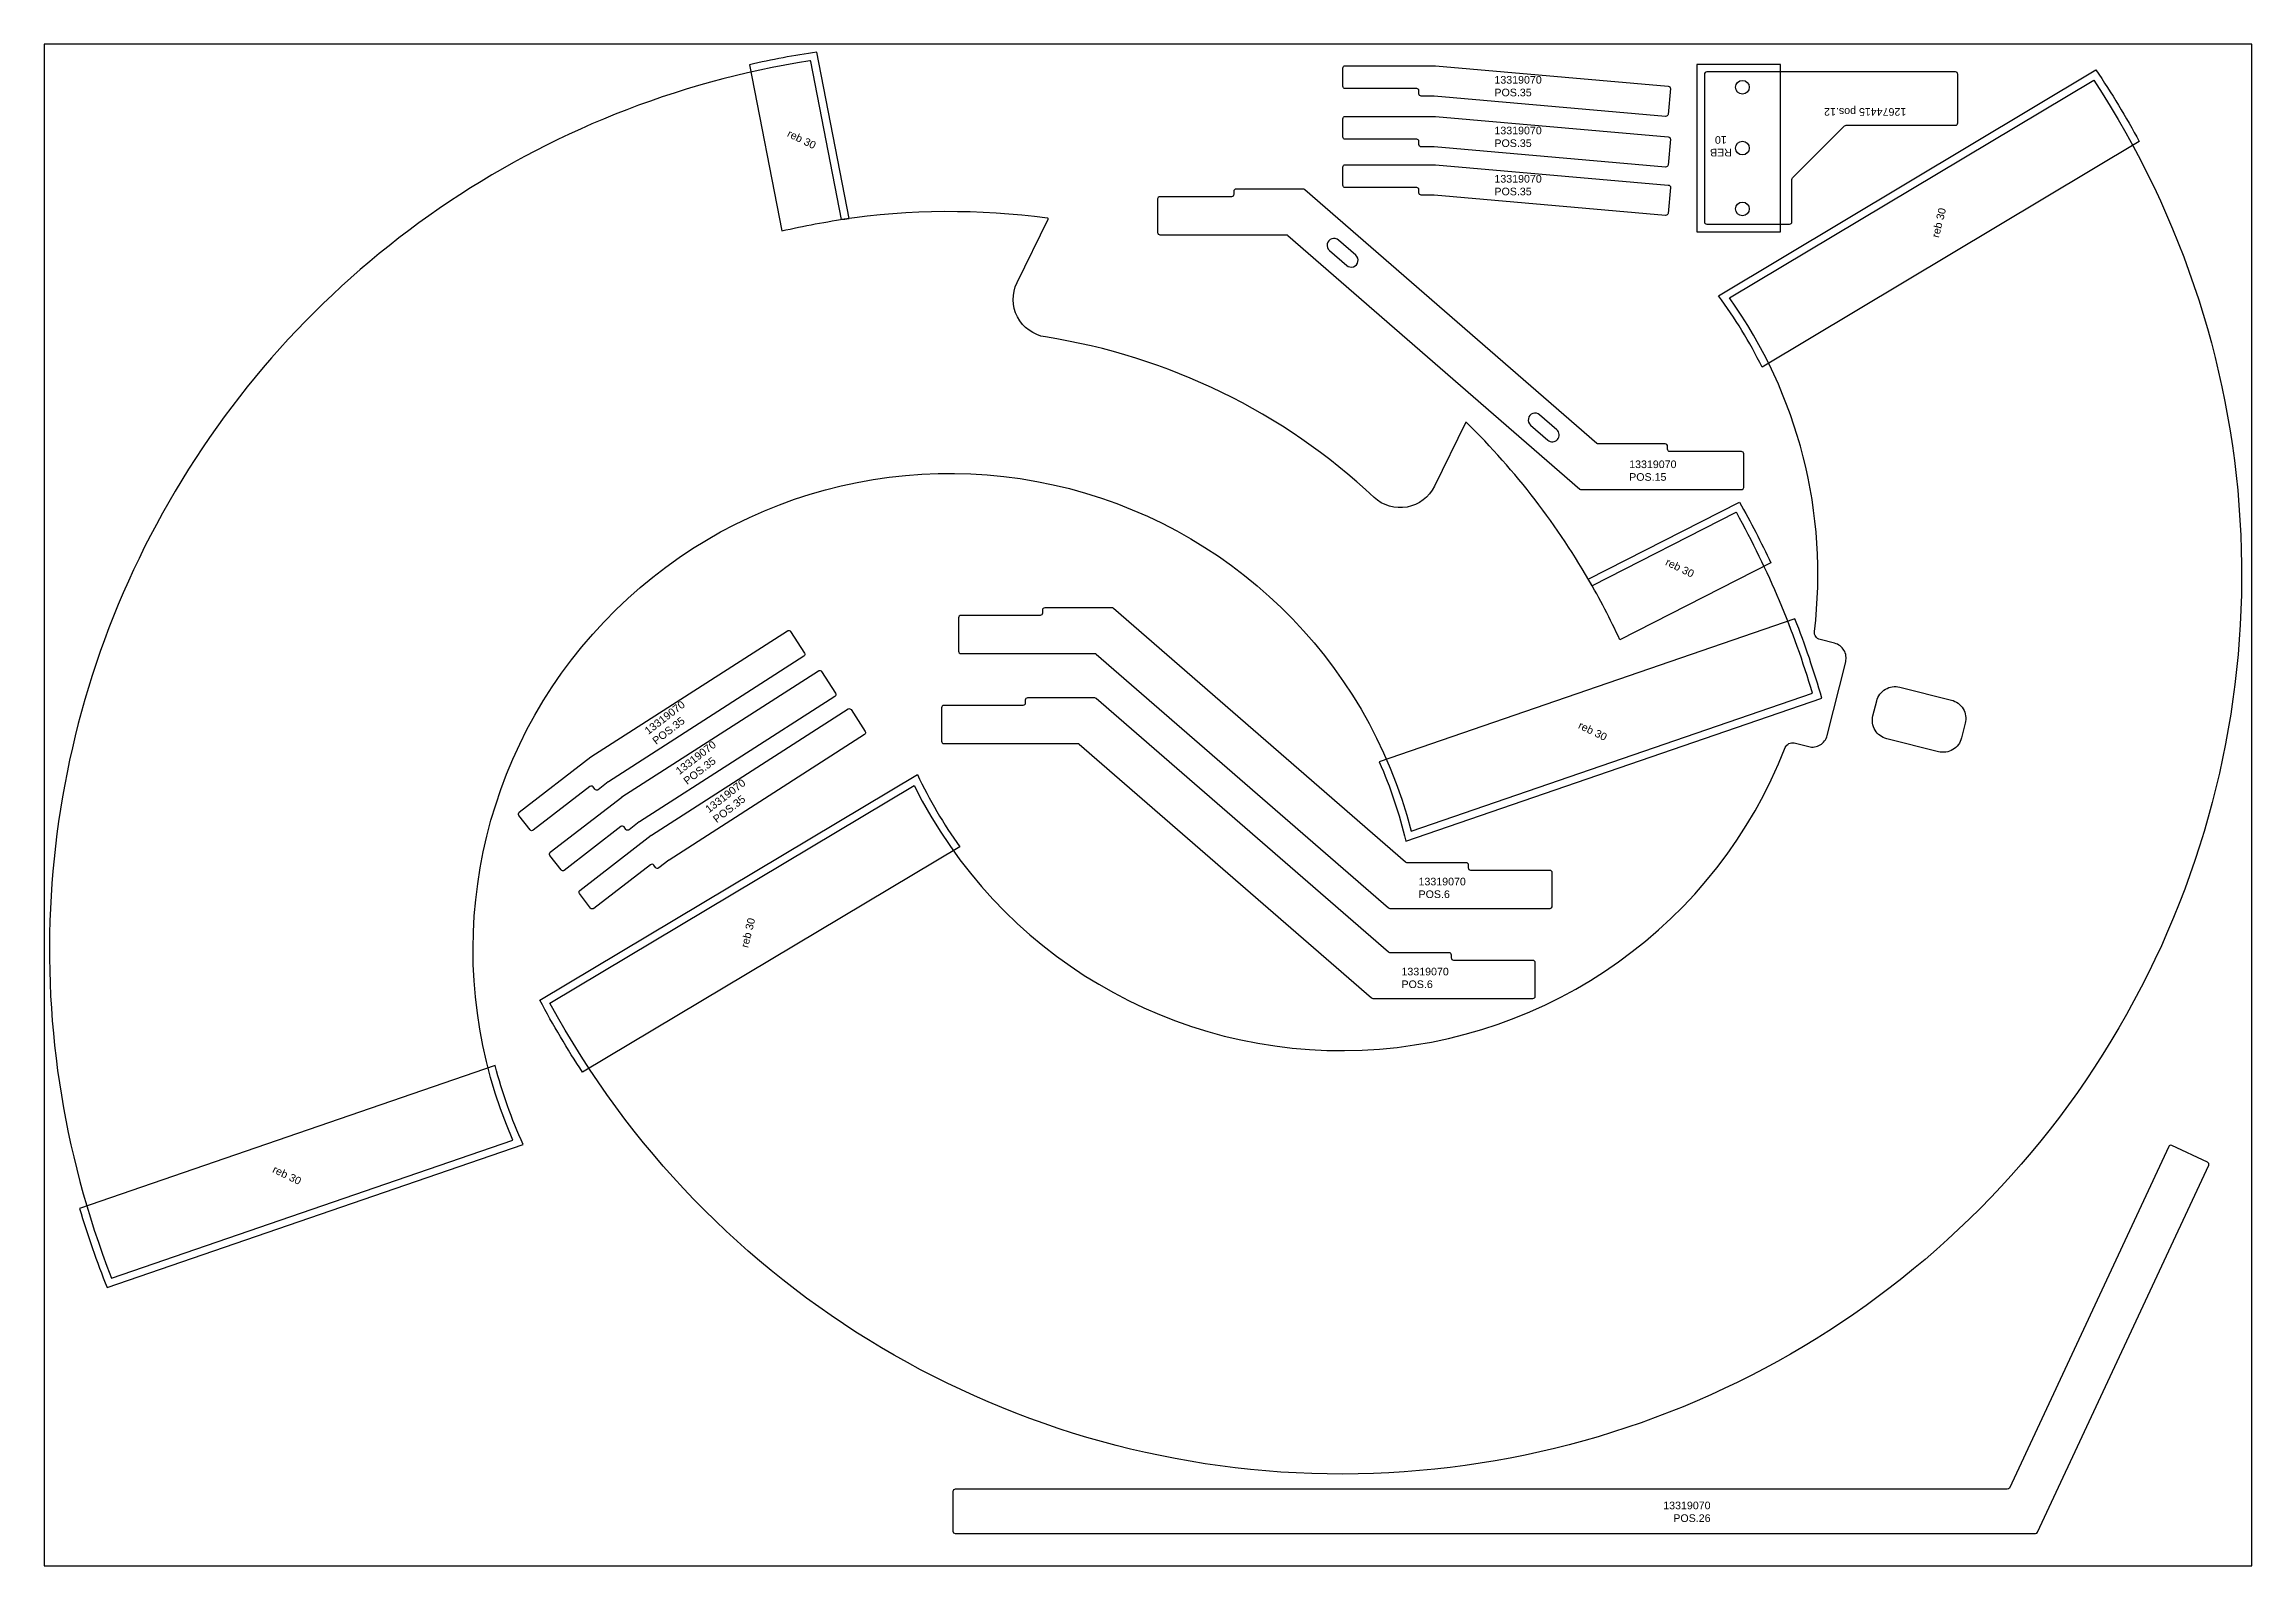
# Model space of a CAD drawing. Header units: millimetres. Extents: x 7478 to 20981, y 49970 to 53490.
# Drawn here: x 18081 to 20981, y 49970 to 51970 of the extents above; entities outside this region: 1.
import ezdxf

# ---------------------------------------------------------------- set-up
doc = ezdxf.new("R2010")
doc.units = ezdxf.units.MM
for name, color, linetype in [('12674415', 7, 'Continuous'), ('13319070v01', 7, 'Continuous'), ('13355122', 7, 'Continuous'), ('Rebaixo', 6, 'Continuous'), ('Texto', 3, 'Continuous')]:
    doc.layers.add(name, color=color, linetype=linetype)
doc.styles.get("Standard").update_dxf_attribs({"font": 'arial.ttf'})

msp = doc.modelspace()

# ---------------------------------------------------------------- linework, layer by layer
msp.add_lwpolyline([(18081.3, 49969.8), (20981.3, 49969.8), (20981.3, 51969.8), (18081.3, 51969.8)], close=True)
at = {"layer": '12674415', "color": 7, "linetype": 'Continuous', "lineweight": 25}
msp.add_lwpolyline([(20592.1, 51933.2), (20265.2, 51933.2, 0.414214), (20262.2, 51930.2), (20262.2, 51736.2, 0.414214), (20265.2, 51733.2), (20374.2, 51733.2, 0.414214), (20377.2, 51736.2), (20377.2, 51791.9, -0.198912), (20378.1, 51794.1), (20446.4, 51862.3, -0.198912), (20448.5, 51863.2), (20592.1, 51863.2, 0.414214), (20595.1, 51866.2), (20595.1, 51930.2, 0.414214)], format="xyb", close=True, dxfattribs=at)
for centre in [(20312.2, 51913.2), (20312.2, 51833.2), (20312.2, 51753.2)]:
    msp.add_circle(centre, 9, dxfattribs=at)
at = {"layer": '13319070v01', "linetype": 'Continuous', "lineweight": 25}
for points in [[(19909.1, 51941.4), (20214.8, 51914.6, -0.414214), (20217.6, 51911.4), (20214.6, 51877.5, -0.414214), (20211.3, 51874.8), (19907.4, 51901.4, 0.02182), (19907.1, 51901.4), (19890.3, 51901.4, -0.414214), (19887.3, 51904.4), (19887.3, 51908.4, 0.414214), (19884.3, 51911.4), (19790.3, 51911.4, -0.414214), (19787.3, 51914.4), (19787.3, 51938.4, -0.414214), (19790.3, 51941.4), (19908.9, 51941.4, -0.02182)], [(19909.1, 51874.8), (20214.8, 51848, -0.414214), (20217.6, 51844.8), (20214.6, 51810.9, -0.414214), (20211.3, 51808.2), (19907.4, 51834.8, 0.02182), (19907.1, 51834.8), (19890.3, 51834.8, -0.414214), (19887.3, 51837.8), (19887.3, 51841.8, 0.414214), (19884.3, 51844.8), (19790.3, 51844.8, -0.414214), (19787.3, 51847.8), (19787.3, 51871.8, -0.414214), (19790.3, 51874.8), (19908.9, 51874.8, -0.02182)], [(19909.1, 51811.3), (20214.8, 51784.6, -0.414214), (20217.6, 51781.3), (20214.6, 51747.4, -0.414214), (20211.3, 51744.7), (19907.4, 51771.3, 0.02182), (19907.1, 51771.3), (19890.3, 51771.3, -0.414214), (19887.3, 51774.3), (19887.3, 51778.3, 0.414214), (19884.3, 51781.3), (19790.3, 51781.3, -0.414214), (19787.3, 51784.3), (19787.3, 51808.3, -0.414214), (19790.3, 51811.3), (19908.9, 51811.3, -0.02182)], [(20210.8, 51444.3), (20122.9, 51444.3, -0.180829), (20120.9, 51445), (19737.3, 51778.5, 0.180829), (19735.3, 51779.3), (19647, 51779.3, 0.414214), (19644, 51776.3), (19644, 51772.3, -0.414214), (19641, 51769.3), (19547, 51769.3, 0.414214), (19544, 51766.3), (19544, 51722.3, 0.414214), (19547, 51719.3), (19712.9, 51719.3, -0.180829), (19714.8, 51718.5), (20098.5, 51385, 0.180829), (20100.5, 51384.3), (20310.8, 51384.3, 0.414214), (20313.8, 51387.3), (20313.8, 51431.3, 0.414214), (20310.8, 51434.3), (20216.8, 51434.3, -0.414214), (20213.8, 51437.3), (20213.8, 51441.3, 0.414214)], [(19792.4, 51679, 1), (19804.2, 51692.5), (19781.6, 51712.2, 1), (19769.7, 51698.6)], [(20056.5, 51449.3, 1), (20068.3, 51462.9), (20045.7, 51482.6, 1), (20033.9, 51469)], [(19949.4, 50893.9), (19871.5, 50893.9, -0.180829), (19869.5, 50894.6), (19485.9, 51228.2, 0.180829), (19483.9, 51228.9), (19395.6, 51228.9, 0.414214), (19392.6, 51225.9), (19392.6, 51221.9, -0.414214), (19389.6, 51218.9), (19285.6, 51218.9, 0.414214), (19282.6, 51215.9), (19282.6, 51171.9, 0.414214), (19285.6, 51168.9), (19461.5, 51168.9, -0.180829), (19463.4, 51168.2), (19847.1, 50834.6, 0.180829), (19849.1, 50833.9), (20059.4, 50833.9, 0.414214), (20062.4, 50836.9), (20062.4, 50880.9, 0.414214), (20059.4, 50883.9), (19955.4, 50883.9, -0.414214), (19952.4, 50886.9), (19952.4, 50890.9, 0.414214)], [(18799.5, 51033.1), (19057.7, 51198.9, -0.414214), (19061.9, 51198), (19080.2, 51169.4, -0.414214), (19079.3, 51165.3), (18822.6, 51000.4, 0.02182), (18822.4, 51000.2), (18809.1, 50989.9, -0.414214), (18804.9, 50990.4), (18802.4, 50993.6, 0.414214), (18798.2, 50994.1), (18723.8, 50936.6, -0.414214), (18719.6, 50937.2), (18704.9, 50956.1, -0.414214), (18705.5, 50960.4), (18799.3, 51032.9, -0.02182)], [(18840.3, 50980.4), (19098.5, 51146.2, -0.414214), (19102.6, 51145.3), (19121, 51116.7, -0.414214), (19120.1, 51112.6), (18863.4, 50947.7, 0.02182), (18863.1, 50947.5), (18849.8, 50937.2, -0.414214), (18845.6, 50937.7), (18843.1, 50940.9, 0.414214), (18838.9, 50941.4), (18764.6, 50883.9, -0.414214), (18760.4, 50884.5), (18745.7, 50903.5, -0.414214), (18746.2, 50907.7), (18840.1, 50980.2, -0.02182)], [(19927, 50775.6), (19849.1, 50775.6, -0.180829), (19847.1, 50776.3), (19463.4, 51109.9, 0.180829), (19461.5, 51110.6), (19373.1, 51110.6, 0.414214), (19370.1, 51107.6), (19370.1, 51103.6, -0.414214), (19367.1, 51100.6), (19263.1, 51100.6, 0.414214), (19260.1, 51097.6), (19260.1, 51053.6, 0.414214), (19263.1, 51050.6), (19439, 51050.6, -0.180829), (19441, 51049.9), (19824.7, 50716.3, 0.180829), (19826.6, 50715.6), (20037, 50715.6, 0.414214), (20040, 50718.6), (20040, 50762.6, 0.414214), (20037, 50765.6), (19933, 50765.6, -0.414214), (19930, 50768.6), (19930, 50772.6, 0.414214)], [(18879.1, 50930.2), (19137.3, 51096, -0.414214), (19141.4, 51095.1), (19159.8, 51066.5, -0.414214), (19158.9, 51062.4), (18902.2, 50897.5, 0.02182), (18902, 50897.3), (18888.6, 50887, -0.414214), (18884.4, 50887.5), (18882, 50890.7, 0.414214), (18877.8, 50891.2), (18803.4, 50833.7, -0.414214), (18799.2, 50834.3), (18784.5, 50853.3, -0.414214), (18785.1, 50857.5), (18878.9, 50930, -0.02182)], [(20923.2, 50500.3), (20876.1, 50522.3, 0.414214), (20872.1, 50520.8), (20662.9, 50072.1, -0.291473), (20660.1, 50070.4), (19278.1, 50070.4, 0.414214), (19275.1, 50067.4), (19275.1, 50015.4, 0.414214), (19278.1, 50012.4), (20697.1, 50012.4, 0.291473), (20699.8, 50014.1), (20924.7, 50496.3, 0.414214)]]:
    msp.add_lwpolyline(points, format="xyb", close=True, dxfattribs=at)
at = {"layer": '13355122'}
msp.add_lwpolyline([(18169.9, 50348.1), (18697, 50529.4, -1.083333), (19877.1, 50935.4), (20404.3, 51116.7, 0.05451), (20304.6, 51353.7, 0.403722), (20303.3, 51354.1), (20114.6, 51258, 0.070041), (19949.8, 51472.4, 0.511773), (19948.2, 51472.1), (19907.5, 51388.7, -0.504837), (19828.3, 51374.1, 0.150748), (19396.5, 51584.9, -0.504837), (19359.3, 51656.3), (19400, 51739.7, 0.511773), (19399.3, 51741.1, 0.070041), (19128.8, 51739.2), (19088.5, 51947.1, 0.403722), (19087.3, 51947.9, 0.479551), (18169.9, 50348.1, 0.479551)], format="xyb", dxfattribs=at)
for points in [[(20773.6, 51922.4, -1.043216), (18745.8, 50709.4), (19224.2, 50995.6, 0.651612), (20368.5, 51045.2, -0.377738), (20380.2, 51051.3), (20399.2, 51046.5, 0.414214), (20423.4, 51061.1), (20447.8, 51158, 0.414214), (20433.3, 51182.3), (20414.3, 51187.1, -0.377738), (20406.8, 51198, 0.186942), (20295.2, 51636.3)], [(20600, 51057.9, -0.414214), (20569.7, 51039.8), (20501.8, 51056.8, -0.414214), (20483.6, 51087.2), (20488.5, 51106.6, -0.414214), (20518.8, 51124.7), (20586.7, 51107.7, -0.414214), (20604.9, 51077.3)]]:
    msp.add_lwpolyline(points, format="xyb", close=True, dxfattribs=at)
at = {"layer": 'Rebaixo'}
for points in [[(19007.8, 51942.8), (19050.2, 51724.3, -0.023209), (19138.7, 51740.7), (19096.3, 51959.4, 0.018875)], [(20337.9, 51545.3, 0.044734), (20280.7, 51639.2), (20776.6, 51935.9, -0.023073), (20833.5, 51841.8)], [(20349.6, 51287.9), (20151.2, 51186.9, 0.023209), (20109.7, 51266.7), (20308.2, 51367.8, -0.018875)], [(19835.1, 51026.7, -0.044734), (19870, 50922.4), (20416.5, 51110.3, 0.023073), (20381.2, 51214.5)], [(18788.6, 50618.5, -0.023073), (18732.5, 50713.1), (19228.4, 51009.8, 0.044734), (19284.1, 50914.9)], [(18127.9, 50439.4, 0.023073), (18164.1, 50335.6), (18710.6, 50523.5, -0.044734), (18673.9, 50627.3)]]:
    msp.add_lwpolyline(points, format="xyb", close=True, dxfattribs=at)
msp.add_lwpolyline([(20362.2, 51943.2), (20252.2, 51943.2), (20252.2, 51723.2), (20362.2, 51723.2)], close=True, dxfattribs=at)

# ---------------------------------------------------------------- texts
at = {"insert": (7470.9, 53488.7), "char_height": 100, "attachment_point": 1}
msp.add_mtext_dynamic_manual_height_columns('60TX', width=77.015, gutter_width=12.5, heights=[0], dxfattribs=at)
at = {"layer": 'Rebaixo', "char_height": 10}
for s, width, insert, attachment_point, rotation in [('reb 30', 63.119, (19096.4, 51840.5), 3, 333.9812), ('{\\W3.160717; }REB\\P{\\W4.904126; }10', 51.418, (20310.6, 51822.2), 1, 180), ('reb 30', 63.119, (20560.5, 51717.1), 1, 75.8886), ('reb 30', 63.119, (20214.4, 51294.7), 1, 333.9812), ('reb 30', 63.119, (20099.9, 51080.1), 1, 333.9812), ('reb 30', 63.119, (18996.2, 50783.9), 1, 75.8886), ('reb 30', 63.119, (18384.7, 50496.5), 1, 333.9812)]:
    msp.add_mtext_dynamic_manual_height_columns(s, width=width, gutter_width=12.5, heights=[0], dxfattribs=dict(at, insert=insert, attachment_point=attachment_point, rotation=rotation))
at = {"layer": 'Texto', "char_height": 10}
for s, insert, attachment_point in [('13319070\\PPOS.35', (19986.4, 51927.9), 1), ('13319070\\PPOS.35', (19986.4, 51861.3), 1), ('13319070\\PPOS.35', (19986.4, 51797.8), 1), ('13319070\\PPOS.15', (20163.4, 51422.6), 1), ('13319070\\PPOS.6', (19886.7, 50874.2), 1), ('13319070\\PPOS.6', (19864.3, 50755.9), 1), ('13319070\\PPOS.26', (20270.3, 50054.2), 3)]:
    msp.add_mtext_dynamic_manual_height_columns(s, width=77.015, gutter_width=12.5, heights=[0], dxfattribs=dict(at, insert=insert, attachment_point=attachment_point))
at = {"layer": 'Texto', "char_height": 10, "attachment_point": 1}
for s, width, insert, rotation in [('{\\W2.572028; }12674415 pos.12', 125.689, (20537.4, 51875.7), 180), ('13319070\\PPOS.35', 77.015, (18868.9, 51069.7), 37.7165), ('13319070\\PPOS.35', 77.015, (18909.7, 51017), 37.7165), ('13319070\\PPOS.35', 77.015, (18948.5, 50966.8), 37.7165)]:
    msp.add_mtext_dynamic_manual_height_columns(s, width=width, gutter_width=12.5, heights=[0], dxfattribs=dict(at, insert=insert, rotation=rotation))

doc.saveas('drawing.dxf')
